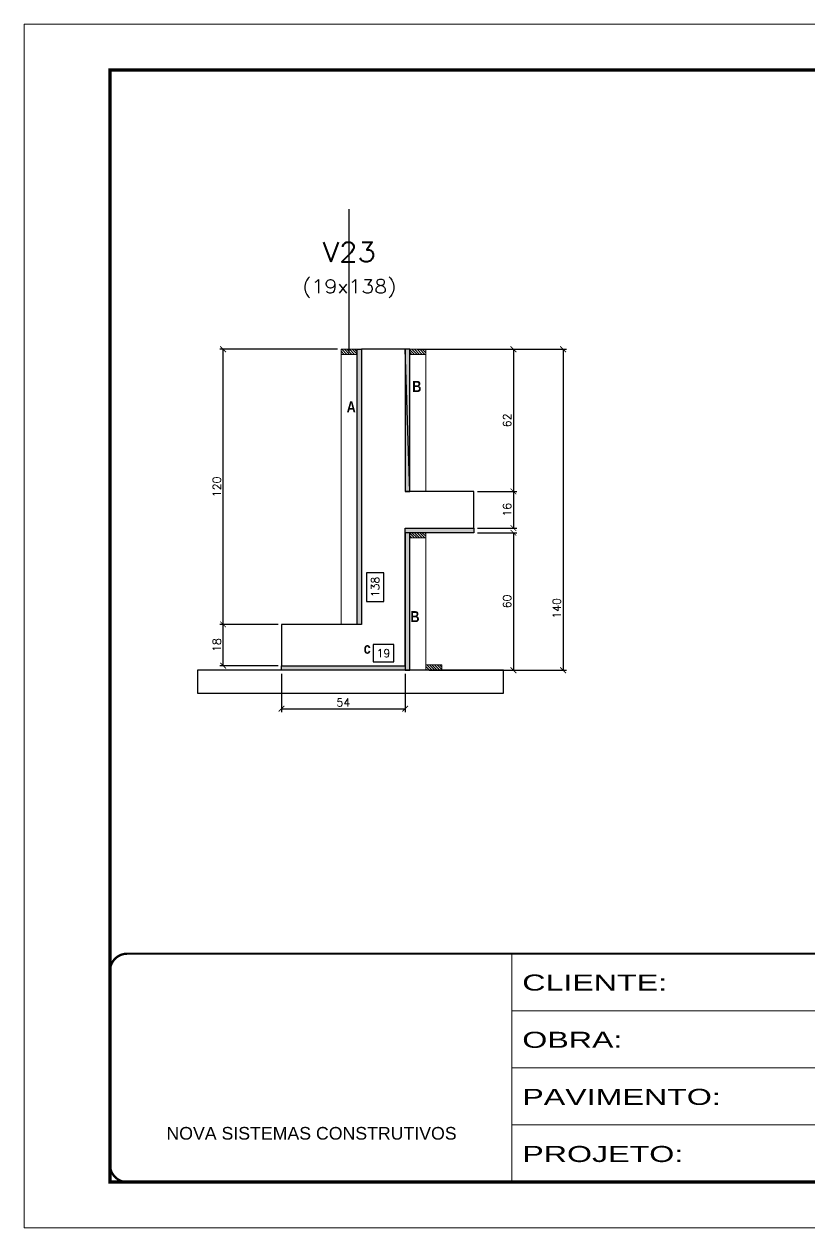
# Model space of a CAD drawing. Extents: x -10448 to -1189, y -11772 to 17235.
# Drawn here: x -8863 to -8178, y 6606 to 7656 of the extents above; entities that cross this region are included whole.
import ezdxf
from ezdxf.enums import TextEntityAlignment as Align

# ---------------------------------------------------------------- set-up
doc = ezdxf.new("R2010")
doc.units = 0
for name, pattern in [('CONTINUO', [0]), ('DASHED', [0.75, 0.5, -0.25]), ('HIDDEN', [0.375, 0.25, -0.125])]:
    doc.linetypes.add(name, pattern=pattern)
for name, color, linetype in [('barrote', 251, 'Continuous'), ('COTA', 241, 'Continuous'), ('Cota Seção (2x)', 4, 'Continuous'), ('detalhes', 4, 'Continuous'), ('Painéis', 200, 'Continuous'), ('Texto de Titulo', 7, 'Continuous'), ('Texto Qtd Sarr', 242, 'Continuous')]:
    doc.layers.add(name, color=color, linetype=linetype)
for name, color, linetype, lineweight in [('CONCRETO', 251, 'Continuous', 25), ('Folhas', 255, 'Continuous', 9), ('Hachura', 251, 'Continuous', 9), ('Madeira', 126, 'Continuous', 18), ('SARRAFO DE PRESSAO', 251, 'DASHED', 9), ('Texto Seção', 7, 'Continuous', 15)]:
    doc.layers.add(name, color=color, linetype=linetype, lineweight=lineweight)
doc.styles.add('ARIAL', font='arial.ttf')
doc.styles.add('Romans', font='romans.shx')
doc.styles.add('TECNICA', font='techb___.ttf', dxfattribs={"height": 10})
doc.styles.add('Tecnologia', font='')
doc.styles.get('Tecnologia').set_extended_font_data('Forgotten Futurist')
doc.dimstyles.new('Cota Seção (2x)', dxfattribs={"dimtxt": 7, "dimasz": 5, "dimexe": 3, "dimexo": 3, "dimgap": 2, "dimtad": 3, "dimdec": 1, "dimlfac": 0.5, "dimzin": 12, "dimdsep": 46, "dimtxsty": 'Romans', "dimblk": 'ARCHTICK', "dimcen": 0, "dimclrd": 4, "dimclre": 4, "dimclrt": 1, "dimadec": 1, "dimazin": 3, "dimtfac": 1, "dimtdec": 1, "dimtmove": 0, "dimatfit": 3, "dimldrblk": 'OBLIQUE', "dimfxl": 1, "dimtolj": 1, "dimtzin": 12, "dimarcsym": 0})
doc.dimstyles.new('Cota Seção interna', dxfattribs={"dimtxt": 7, "dimasz": 6, "dimexe": 0.18, "dimexo": 2, "dimgap": -4, "dimtad": 3, "dimdec": 1, "dimlfac": 0.5, "dimzin": 12, "dimdsep": 46, "dimtxsty": 'Romans', "dimblk": 'ARCHTICK', "dimcen": 0.09, "dimse1": 1, "dimse2": 1, "dimsd1": 1, "dimsd2": 1, "dimclrd": 180, "dimclre": 5, "dimclrt": 1, "dimadec": 0, "dimazin": 3, "dimtfac": 1, "dimtdec": 1, "dimtofl": 0, "dimtmove": 0, "dimatfit": 3, "dimldrblk": 'ARCHTICK', "dimfxl": 1, "dimtolj": 1, "dimtzin": 0, "dimarcsym": 0})

# ---------------------------------------------------------------- blocks, each defined once
blk = doc.blocks.new('9999999999')
at = {"color": 30, "linetype": 'CONTINUO'}
for p, q in [((98564.6, 34230.2), (98564.6, 34429.4)), ((98564.6, 34379.6), (99584, 34379.6)), ((98564.6, 34329.8), (99488, 34329.8)), ((98564.6, 34280), (99488, 34280))]:
    blk.add_line(p, q, dxfattribs=at)
at = {"color": 30, "linetype": 'CONTINUO', "const_width": 2}
blk.add_lwpolyline([(99584, 34230.2), (99584, 34414.4, 0.414214), (99569, 34429.4), (98229, 34429.4, 0.414214), (98214, 34414.4), (98214, 34245.2, 0.414214), (98229, 34230.2), (99584, 34230.2)], format="xyb", dxfattribs=at)
at = {"layer": 'Folhas'}
blk.add_lwpolyline([(98139, 34190.2), (99624, 34190.2), (99624, 35240.2), (98139, 35240.2)], close=True, dxfattribs=at)
at = {"layer": 'Folhas', "color": 30, "const_width": 3}
blk.add_lwpolyline([(98214, 34230.2), (99584, 34230.2), (99584, 35200.2), (98214, 35200.2)], close=True, dxfattribs=at)
at = {"color": 7, "linetype": 'Continuous', "ltscale": 5, "style": 'ARIAL'}
blk.add_text('NOVA SISTEMAS CONSTRUTIVOS', height=11.059, dxfattribs=at).set_placement((98263.2, 34267.2))
at = {"layer": 'Folhas', "color": 7, "style": 'Tecnologia', "width": 1.5}
for s, p in [('CLIENTE:', (98573.7, 34397.2)), ('OBRA:', (98573.7, 34347.3)), ('PAVIMENTO:', (98573.7, 34297.5)), ('PROJETO:', (98573.7, 34247.7))]:
    blk.add_text(s, height=14, dxfattribs=at).set_placement(p)
blk = doc.blocks.new('_ArchTick')
at = {"color": 0, "linetype": 'ByBlock', "const_width": 0.15}
blk.add_lwpolyline([(-0.5, -0.5), (0.5, 0.5)], dxfattribs=at)
blk = doc.blocks.new('*D935')
at = {"layer": 'COTA', "color": 4, "lineweight": -2, "transparency": 16777216}
for p, q in [((-8519.3, 7372), (-8433.3, 7372)), ((-8436.3, 7372), (-8436.3, 7248)), ((-8467.7, 7248), (-8433.3, 7248))]:
    blk.add_line(p, q, dxfattribs=at)
at = {"layer": 'Defpoints', "color": 0, "transparency": 16777216}
for p in [(-8522.3, 7372), (-8470.7, 7248), (-8436.3, 7248)]:
    blk.add_point(p, dxfattribs=at)
at = {"layer": 'COTA', "color": 4, "lineweight": -2, "transparency": 16777216, "xscale": 5, "yscale": 5, "zscale": 5}
for p, rotation in [((-8436.3, 7372), 90), ((-8436.3, 7248), 270)]:
    blk.add_blockref('_ArchTick', p, dxfattribs=dict(at, rotation=rotation))
at = {"layer": 'COTA', "color": 1, "transparency": 16777216, "insert": (-8441.8, 7310), "char_height": 7, "attachment_point": 5, "rotation": 90, "style": 'Romans'}
blk.add_mtext('\\A1;62', dxfattribs=at)
blk = doc.blocks.new('_Oblique')
at = {"color": 0, "linetype": 'ByBlock', "lineweight": -2}
blk.add_line((-0.5, -0.5), (0.5, 0.5), dxfattribs=at)
blk = doc.blocks.new('*D936')
at = {"layer": 'COTA', "color": 4, "lineweight": -2, "transparency": 16777216}
for p, q in [((-8467.7, 7248), (-8433.3, 7248)), ((-8436.3, 7248), (-8436.3, 7216)), ((-8467.7, 7216), (-8433.3, 7216))]:
    blk.add_line(p, q, dxfattribs=at)
at = {"layer": 'Defpoints', "color": 0, "transparency": 16777216}
for p in [(-8470.7, 7248), (-8470.7, 7216), (-8436.3, 7216)]:
    blk.add_point(p, dxfattribs=at)
at = {"layer": 'COTA', "color": 4, "lineweight": -2, "transparency": 16777216, "xscale": 5, "yscale": 5, "zscale": 5}
for p, rotation in [((-8436.3, 7248), 90), ((-8436.3, 7216), 270)]:
    blk.add_blockref('_ArchTick', p, dxfattribs=dict(at, rotation=rotation))
at = {"layer": 'COTA', "color": 1, "transparency": 16777216, "insert": (-8441.8, 7232), "char_height": 7, "attachment_point": 5, "rotation": 90, "style": 'Romans'}
blk.add_mtext('\\A1;16', dxfattribs=at)
blk = doc.blocks.new('*D937')
at = {"layer": 'COTA', "color": 4, "lineweight": -2, "transparency": 16777216}
for p, q in [((-8467.7, 7212), (-8433.3, 7212)), ((-8436.3, 7212), (-8436.3, 7092)), ((-8509.7, 7092), (-8433.3, 7092))]:
    blk.add_line(p, q, dxfattribs=at)
at = {"layer": 'Defpoints', "color": 0, "transparency": 16777216}
for p in [(-8470.7, 7212), (-8512.7, 7092), (-8436.3, 7092)]:
    blk.add_point(p, dxfattribs=at)
at = {"layer": 'COTA', "color": 4, "lineweight": -2, "transparency": 16777216, "xscale": 5, "yscale": 5, "zscale": 5}
for p, rotation in [((-8436.3, 7212), 90), ((-8436.3, 7092), 270)]:
    blk.add_blockref('_ArchTick', p, dxfattribs=dict(at, rotation=rotation))
at = {"layer": 'COTA', "color": 1, "transparency": 16777216, "insert": (-8441.8, 7152), "char_height": 7, "attachment_point": 5, "rotation": 90, "style": 'Romans'}
blk.add_mtext('\\A1;60', dxfattribs=at)
blk = doc.blocks.new('*D938')
at = {"layer": 'COTA', "color": 4, "lineweight": -2, "transparency": 16777216}
for p, q in [((-8519.3, 7372), (-8390, 7372)), ((-8393, 7372), (-8393, 7092)), ((-8509.7, 7092), (-8390, 7092))]:
    blk.add_line(p, q, dxfattribs=at)
at = {"layer": 'Defpoints', "color": 0, "transparency": 16777216}
for p in [(-8522.3, 7372), (-8512.7, 7092), (-8393, 7092)]:
    blk.add_point(p, dxfattribs=at)
at = {"layer": 'COTA', "color": 4, "lineweight": -2, "transparency": 16777216, "xscale": 5, "yscale": 5, "zscale": 5}
for p, rotation in [((-8393, 7372), 90), ((-8393, 7092), 270)]:
    blk.add_blockref('_ArchTick', p, dxfattribs=dict(at, rotation=rotation))
at = {"layer": 'COTA', "color": 1, "transparency": 16777216, "insert": (-8398.5, 7146), "char_height": 7, "attachment_point": 5, "rotation": 90, "style": 'Romans'}
blk.add_mtext('\\A1;140', dxfattribs=at)
blk = doc.blocks.new('*D939')
at = {"layer": 'Cota Seção (2x)', "color": 180, "lineweight": -2, "transparency": 16777216}
for p, q in [((-8549.4, 7177.1), (-8564.4, 7177.1)), ((-8564.4, 7177.1), (-8564.4, 7152.1)), ((-8549.4, 7152.1), (-8549.4, 7177.1)), ((-8564.4, 7152.1), (-8549.4, 7152.1))]:
    blk.add_line(p, q, dxfattribs=at)
at = {"layer": 'Defpoints', "color": 0, "transparency": 16777216}
for p in [(-8530.7, 7372), (-8545.4, 7096), (-8530.7, 7096)]:
    blk.add_point(p, dxfattribs=at)
at = {"layer": 'Cota Seção (2x)', "color": 1, "transparency": 16777216, "insert": (-8556.9, 7164.6), "char_height": 7, "attachment_point": 5, "rotation": 90, "style": 'Romans'}
blk.add_mtext('\\A1;138', dxfattribs=at)
blk = doc.blocks.new('*D940')
at = {"layer": 'COTA', "color": 4, "lineweight": -2, "transparency": 16777216}
for p, q in [((-8638.7, 7089), (-8638.7, 7055.5)), ((-8530.7, 7089), (-8530.7, 7055.5)), ((-8638.7, 7058.5), (-8530.7, 7058.5))]:
    blk.add_line(p, q, dxfattribs=at)
at = {"layer": 'Defpoints', "color": 0, "transparency": 16777216}
for p in [(-8638.7, 7092), (-8530.7, 7092), (-8530.7, 7058.5)]:
    blk.add_point(p, dxfattribs=at)
at = {"layer": 'COTA', "color": 4, "lineweight": -2, "transparency": 16777216, "xscale": 5, "yscale": 5, "zscale": 5, "rotation": 180}
blk.add_blockref('_ArchTick', (-8638.7, 7058.5), dxfattribs=at)
at = {"layer": 'COTA', "color": 4, "lineweight": -2, "transparency": 16777216, "xscale": 5, "yscale": 5, "zscale": 5}
blk.add_blockref('_ArchTick', (-8530.7, 7058.5), dxfattribs=at)
at = {"layer": 'COTA', "color": 1, "transparency": 16777216, "insert": (-8584.7, 7064), "char_height": 7, "attachment_point": 5, "style": 'Romans'}
blk.add_mtext('\\A1;54', dxfattribs=at)
blk = doc.blocks.new('*D941')
at = {"layer": 'Cota Seção (2x)', "color": 180, "lineweight": -2, "transparency": 16777216}
for p, q in [((-8540.7, 7114.4), (-8558.7, 7114.4)), ((-8558.7, 7114.4), (-8558.7, 7099.4)), ((-8540.7, 7099.4), (-8540.7, 7114.4)), ((-8558.7, 7099.4), (-8540.7, 7099.4))]:
    blk.add_line(p, q, dxfattribs=at)
at = {"layer": 'Defpoints', "color": 0, "transparency": 16777216}
for p in [(-8568.7, 7372), (-8530.7, 7372), (-8530.7, 7095.4)]:
    blk.add_point(p, dxfattribs=at)
at = {"layer": 'Cota Seção (2x)', "color": 1, "transparency": 16777216, "insert": (-8549.7, 7106.9), "char_height": 7, "attachment_point": 5, "style": 'Romans'}
blk.add_mtext('\\A1;19', dxfattribs=at)
blk = doc.blocks.new('*D942')
at = {"layer": 'COTA', "color": 4, "lineweight": -2, "transparency": 16777216}
for p, q in [((-8641.7, 7132), (-8692.6, 7132)), ((-8689.6, 7096), (-8689.6, 7132)), ((-8641.7, 7096), (-8692.6, 7096))]:
    blk.add_line(p, q, dxfattribs=at)
at = {"layer": 'Defpoints', "color": 0, "transparency": 16777216}
for p in [(-8689.6, 7132), (-8638.7, 7132), (-8638.7, 7096)]:
    blk.add_point(p, dxfattribs=at)
at = {"layer": 'COTA', "color": 4, "lineweight": -2, "transparency": 16777216, "xscale": 5, "yscale": 5, "zscale": 5}
for p, rotation in [((-8689.6, 7132), 90), ((-8689.6, 7096), 270)]:
    blk.add_blockref('_ArchTick', p, dxfattribs=dict(at, rotation=rotation))
at = {"layer": 'COTA', "color": 1, "transparency": 16777216, "insert": (-8695.1, 7114), "char_height": 7, "attachment_point": 5, "rotation": 90, "style": 'Romans'}
blk.add_mtext('\\A1;18', dxfattribs=at)
blk = doc.blocks.new('*D943')
at = {"layer": 'COTA', "color": 4, "lineweight": -2, "transparency": 16777216}
for p, q in [((-8589.7, 7372), (-8692.6, 7372)), ((-8689.6, 7132), (-8689.6, 7372)), ((-8641.7, 7132), (-8692.6, 7132))]:
    blk.add_line(p, q, dxfattribs=at)
at = {"layer": 'Defpoints', "color": 0, "transparency": 16777216}
for p in [(-8689.6, 7372), (-8586.7, 7372), (-8638.7, 7132)]:
    blk.add_point(p, dxfattribs=at)
at = {"layer": 'COTA', "color": 4, "lineweight": -2, "transparency": 16777216, "xscale": 5, "yscale": 5, "zscale": 5}
for p, rotation in [((-8689.6, 7372), 90), ((-8689.6, 7132), 270)]:
    blk.add_blockref('_ArchTick', p, dxfattribs=dict(at, rotation=rotation))
at = {"layer": 'COTA', "color": 1, "transparency": 16777216, "insert": (-8695.1, 7252), "char_height": 7, "attachment_point": 5, "rotation": 90, "style": 'Romans'}
blk.add_mtext('\\A1;120', dxfattribs=at)
blk = doc.blocks.new('titulo1')
at = {"layer": 'Defpoints', "color": 252, "linetype": 'HIDDEN', "ltscale": 2}
blk.add_line((0, 0), (0, 125), dxfattribs=at)
at = {"layer": 'Defpoints', "style": 'Romans', "oblique": 15}
blk.add_attdef('FOLHA', text='', height=10, dxfattribs=at).set_placement((0, 15.6), align=Align.MIDDLE_CENTER)
at = {"layer": 'Texto Qtd Sarr', "color": 3, "style": 'Romans', "oblique": 15}
for tag, height, p in [('TITULO', 17, (0, 71.4)), ('SEÇÃO', 12, (0, 41.5))]:
    blk.add_attdef(tag, text='', height=height, dxfattribs=at).set_placement(p, align=Align.MIDDLE_CENTER)

msp = doc.modelspace()

# ---------------------------------------------------------------- hatches: boundary and pattern name
at = {"layer": 'Hachura'}
h = msp.add_hatch(dxfattribs=at)
h.set_pattern_fill('ANSI31', color=256, scale=0.5, angle=90, style=0)
h.set_pattern_definition([(135, (-31365.4708, 15675.2135), (-1.12253202, -1.12253202), [])])
h.paths.add_polyline_path([(-8586.72, 7371.97), (-8586.72, 7367.57), (-8572.72, 7367.57), (-8572.72, 7371.97)])
h = msp.add_hatch(color=256, dxfattribs=at)
h.dxf.hatch_style = 1
h.paths.add_polyline_path([(-8568.72, 7371.97), (-8572.72, 7371.97), (-8572.72, 7131.97), (-8568.72, 7131.97)])
h = msp.add_hatch(color=256, dxfattribs=at)
h.dxf.hatch_style = 1
h.paths.add_polyline_path([(-8526.72, 7371.97), (-8530.72, 7371.97), (-8530.72, 7247.97), (-8526.72, 7247.97)])
h = msp.add_hatch(dxfattribs=at)
h.set_pattern_fill('ANSI31', color=256, scale=0.5, angle=270, style=0)
h.set_pattern_definition([(315, (14593.7695, -1113.274), (1.12253202, 1.12253202), [])])
h.paths.add_polyline_path([(-8512.72, 7371.97), (-8512.72, 7367.57), (-8526.72, 7367.57), (-8526.72, 7371.97)])
h = msp.add_hatch(color=256, dxfattribs=at)
h.dxf.hatch_style = 1
h.paths.add_polyline_path([(-8530.72, 7211.97), (-8530.72, 7215.97), (-8470.72, 7215.97), (-8470.72, 7211.97)])
h = msp.add_hatch(color=256, dxfattribs=at)
h.dxf.hatch_style = 1
h.paths.add_polyline_path([(-8526.72, 7211.97), (-8530.72, 7211.97), (-8530.72, 7091.97), (-8526.72, 7091.97)])
h = msp.add_hatch(dxfattribs=at)
h.set_pattern_fill('ANSI31', color=256, scale=0.5, angle=270, style=0)
h.set_pattern_definition([(315, (14593.7695, -1273.274), (1.12253202, 1.12253202), [])])
h.paths.add_polyline_path([(-8512.72, 7211.97), (-8512.72, 7207.57), (-8526.72, 7207.57), (-8526.72, 7211.97)])
h = msp.add_hatch(color=256, dxfattribs=at)
h.dxf.hatch_style = 1
h.paths.add_polyline_path([(-8638.72, 7091.97), (-8638.72, 7095.97), (-8530.72, 7095.97), (-8530.72, 7091.97)])
h = msp.add_hatch(dxfattribs=at)
h.set_pattern_fill('ANSI31', color=256, scale=0.5, angle=270, style=0)
h.set_pattern_definition([(315, (14449.7695, -1137.274), (1.12253202, 1.12253202), [])])
h.paths.add_polyline_path([(-8498.72, 7092.37), (-8498.72, 7096.77), (-8512.72, 7096.77), (-8512.72, 7092.37)])

# ---------------------------------------------------------------- linework, layer by layer
at = {"layer": 'barrote'}
msp.add_lwpolyline([(-8711.91, 7071.97), (-8445, 7071.97), (-8445, 7091.97), (-8711.91, 7091.97)], close=True, dxfattribs=at)
at = {"layer": 'CONCRETO'}
for points in [[(-8568.72, 7371.97), (-8568.72, 7131.97), (-8638.72, 7131.97), (-8638.72, 7095.97), (-8638.72, 7095.97), (-8638.72, 7095.97), (-8530.72, 7095.97), (-8530.72, 7215.97), (-8470.72, 7215.97), (-8470.72, 7247.97), (-8530.72, 7247.97)], [(-8530.72, 7247.97), (-8526.72, 7247.97), (-8530.72, 7371.97), (-8568.72, 7371.97)]]:
    msp.add_lwpolyline(points, dxfattribs=at)
at = {"layer": 'Madeira'}
for points in [[(-8586.72, 7371.97), (-8586.72, 7367.57), (-8572.72, 7367.57), (-8572.72, 7371.97)], [(-8586.72, 7131.97), (-8572.72, 7131.97), (-8572.72, 7371.97), (-8586.72, 7371.97)], [(-8512.72, 7371.97), (-8512.72, 7367.57), (-8526.72, 7367.57), (-8526.72, 7371.97)], [(-8512.72, 7371.97), (-8526.72, 7371.97), (-8526.72, 7247.97), (-8512.72, 7247.97)], [(-8512.72, 7211.97), (-8512.72, 7207.57), (-8526.72, 7207.57), (-8526.72, 7211.97)], [(-8512.72, 7211.97), (-8526.72, 7211.97), (-8526.72, 7091.97), (-8512.72, 7091.97)], [(-8498.72, 7092.37), (-8498.72, 7096.77), (-8512.72, 7096.77), (-8512.72, 7092.37)]]:
    msp.add_lwpolyline(points, close=True, dxfattribs=at)
at = {"layer": 'Painéis'}
for points in [[(-8572.72, 7371.97), (-8568.72, 7371.97), (-8568.72, 7131.97), (-8572.72, 7131.97)], [(-8526.72, 7371.97), (-8530.72, 7371.97), (-8530.72, 7247.97), (-8526.72, 7247.97)], [(-8530.72, 7211.97), (-8530.72, 7215.97), (-8470.72, 7215.97), (-8470.72, 7211.97)], [(-8526.72, 7211.97), (-8530.72, 7211.97), (-8530.72, 7091.97), (-8526.72, 7091.97)], [(-8638.72, 7091.97), (-8638.72, 7095.97), (-8530.72, 7095.97), (-8530.72, 7091.97)]]:
    msp.add_lwpolyline(points, close=True, dxfattribs=at)

# ---------------------------------------------------------------- block references
at = {"layer": 'SARRAFO DE PRESSAO', "color": 6, "linetype": 'ByBlock'}
msp.add_blockref('9999999999', (-107002.26, -27584.58), dxfattribs=at)
at = {"layer": 'Texto Seção'}
ref = msp.add_blockref('titulo1', (-8579.51, 7369.32), dxfattribs=at)
ref.add_attrib('TITULO', 'V23', dxfattribs={"layer": 'Texto de Titulo', "color": 7, "height": 17, "style": 'Romans', "width": 1.1}).set_placement((-8579.51, 7456.82), align=Align.MIDDLE_CENTER)
ref.add_attrib('SEÇÃO', '(19x138)', dxfattribs={"layer": 'Texto de Titulo', "color": 7, "height": 12, "style": 'Romans', "width": 1.1}).set_placement((-8579.51, 7426.82), align=Align.MIDDLE_CENTER)

# ---------------------------------------------------------------- texts
at = {"layer": 'detalhes', "style": 'TECNICA'}
for s, p in [('B', (-8524.54, 7334.75)), ('A', (-8581.81, 7316.89)), ('B', (-8526.19, 7133.99)), ('c', (-8566.95, 7106.46))]:
    msp.add_text(s, height=9.6, dxfattribs=at).set_placement(p)

# ---------------------------------------------------------------- dimensions: what is measured, and where the dimension line sits
at = {"layer": 'COTA'}
for base, p1, p2, angle, picture, middle in [((-8689.62, 7371.97), (-8638.72, 7131.97), (-8586.72, 7371.97), 90, '*D943', (-8695.12, 7251.97)), ((-8436.27, 7247.97), (-8522.32, 7371.97), (-8470.72, 7247.97), 90, '*D935', (-8441.77, 7309.97)), ((-8436.27, 7215.97), (-8470.72, 7247.97), (-8470.72, 7215.97), 90, '*D936', (-8441.77, 7231.97)), ((-8436.27, 7091.97), (-8470.72, 7211.97), (-8512.72, 7091.97), 90, '*D937', (-8441.77, 7151.97)), ((-8689.62, 7131.97), (-8638.72, 7095.97), (-8638.72, 7131.97), 90, '*D942', (-8695.12, 7113.97)), ((-8530.72, 7058.53), (-8638.72, 7091.97), (-8530.72, 7091.97), 0, '*D940', (-8584.72, 7064.03))]:
    dim = msp.add_linear_dim(base=base, p1=p1, p2=p2, angle=angle, dimstyle='Cota Seção (2x)', dxfattribs=at)
    dim.commit()
    dim.dimension.update_dxf_attribs({"geometry": picture, "text_midpoint": middle})
dim = msp.add_linear_dim(base=(-8393.04, 7091.97), p1=(-8522.32, 7371.97), p2=(-8512.72, 7091.97), angle=90, dimstyle='Cota Seção (2x)', dxfattribs=at)
dim.commit()
dim.dimension.update_dxf_attribs({"geometry": '*D938', "text_midpoint": (-8393.04, 7145.97), "dimtype": 160})
at = {"layer": 'Cota Seção (2x)'}
for base, p1, p2, angle, picture, middle in [((-8530.72, 7095.38), (-8568.72, 7371.97), (-8530.72, 7371.97), 0, '*D941', (-8549.72, 7095.38)), ((-8545.44, 7095.97), (-8530.72, 7371.97), (-8530.72, 7095.97), 90, '*D939', (-8545.44, 7164.59))]:
    dim = msp.add_linear_dim(base=base, p1=p1, p2=p2, angle=angle, dimstyle='Cota Seção interna', dxfattribs=at)
    dim.commit()
    dim.dimension.update_dxf_attribs({"geometry": picture, "text_midpoint": middle, "dimtype": 160})

doc.saveas('drawing.dxf')
